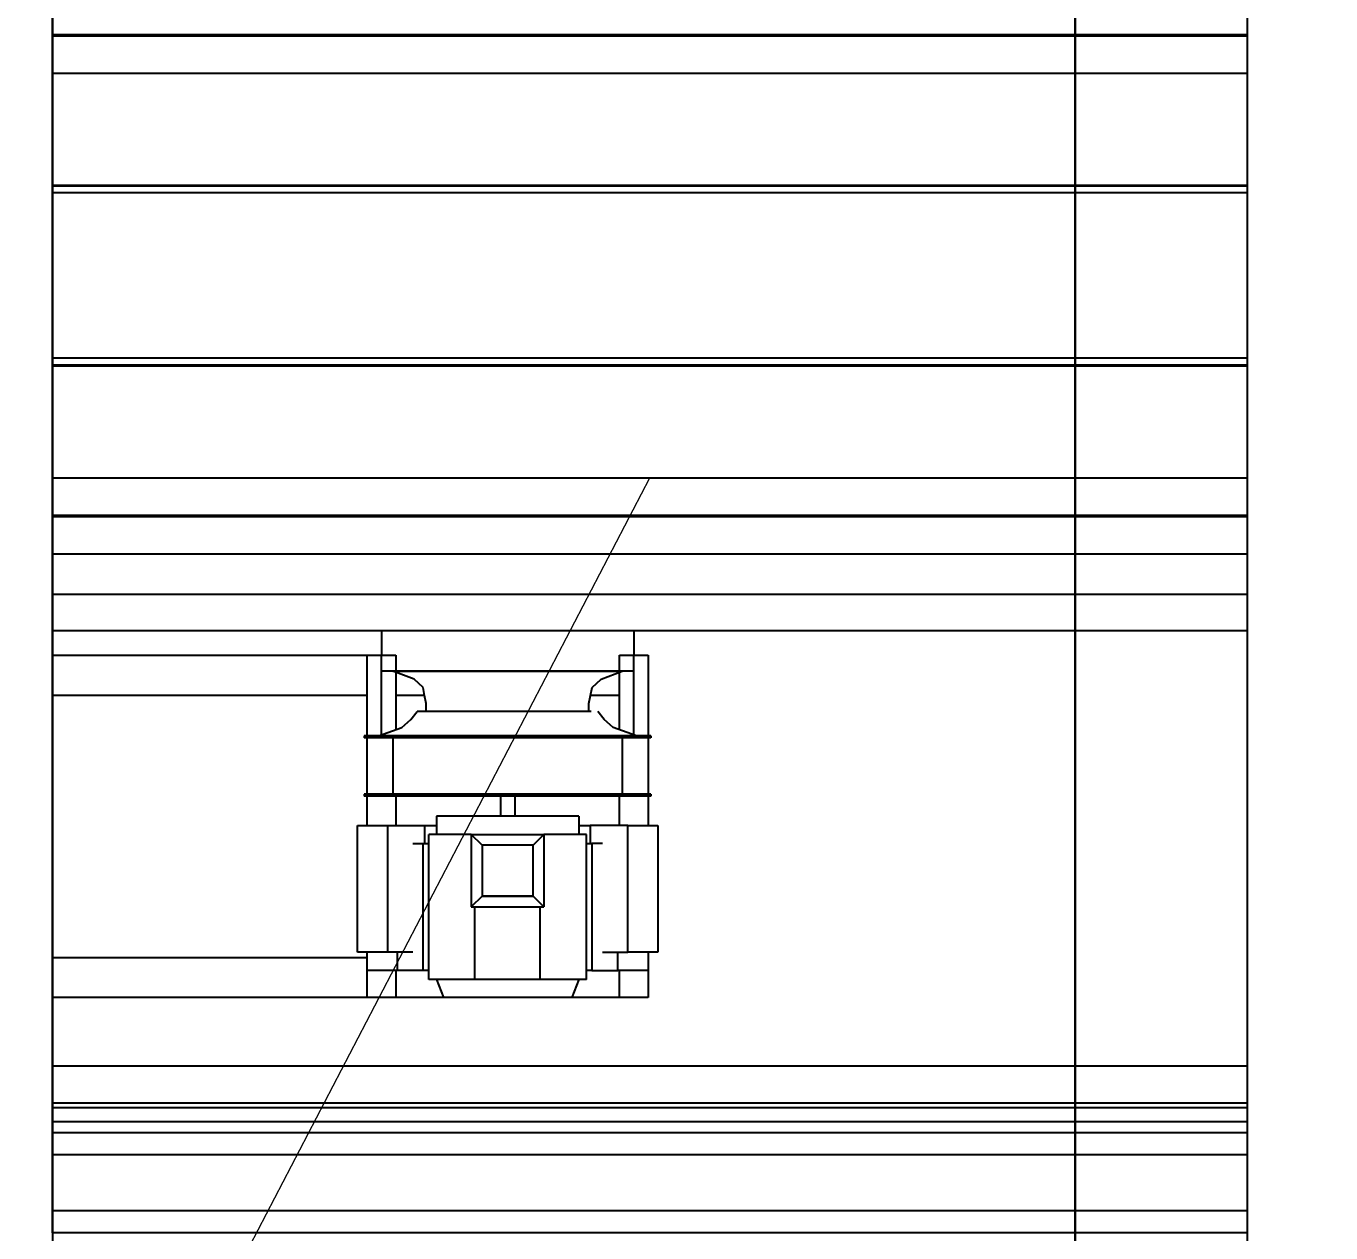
# Model space of a CAD drawing. Header units: inches. Extents: x 23 to 100097, y 11 to 104145.
# Drawn here: x 32467 to 33303, y 61436 to 62209 of the extents above; entities that cross this region are included whole.
import ezdxf

# ---------------------------------------------------------------- set-up
doc = ezdxf.new("R2010")
doc.units = ezdxf.units.IN
doc.header["$MEASUREMENT"] = 0
doc.layers.add('Divar', color=7, linetype='Continuous', lineweight=25)
doc.layers.add('nad', color=1, linetype='Continuous', lineweight=9)
doc.layers.add('SYSTEMAIR1', color=7, linetype='Continuous')
doc.layers.add('VRV MUSA', color=5, linetype='Continuous')
doc.styles.get("Standard").update_dxf_attribs({"font": 'arial.ttf'})
doc.dimstyles.new('ISO-25', dxfattribs={"dimtxt": 250, "dimasz": 250, "dimexe": 150, "dimexo": 0.625, "dimgap": 100, "dimtad": 1, "dimdec": 0, "dimtxsty": 'Standard', "dimblk": 'ARCHTICK', "dimcen": 2.5, "dimadec": 0, "dimazin": 0, "dimtfac": 1, "dimtdec": 0, "dimtmove": 0, "dimatfit": 3, "dimfxl": 1, "dimarcsym": 0})

# ---------------------------------------------------------------- blocks, each defined once
blk = doc.blocks.new('_ArchTick')
at = {"layer": 'nad', "color": 0, "const_width": 0.15}
blk.add_lwpolyline([(-0.5, -0.5), (0.5, 0.5)], dxfattribs=at)
blk = doc.blocks.new('*D91')
at = {"color": 0, "lineweight": -2, "transparency": 16777216}
for p, q in [((33138.91, 65539.48), (31289.55, 65539.48)), ((31439.55, 65539.48), (31439.55, 59539.48)), ((33138.91, 59539.48), (31289.55, 59539.48))]:
    blk.add_line(p, q, dxfattribs=at)
at = {"layer": 'Defpoints', "color": 0, "transparency": 16777216}
for p in [(33139.53, 65539.48), (31439.55, 59539.48), (33139.53, 59539.48)]:
    blk.add_point(p, dxfattribs=at)
at = {"color": 0, "lineweight": -2, "transparency": 16777216, "xscale": 250, "yscale": 250, "zscale": 250}
for p, rotation in [((31439.55, 65539.48), 90), ((31439.55, 59539.48), 270)]:
    blk.add_blockref('_ArchTick', p, dxfattribs=dict(at, rotation=rotation))
at = {"color": 0, "transparency": 16777216, "insert": (31211.91, 62539.48), "char_height": 250, "attachment_point": 5, "rotation": 90}
blk.add_mtext('6000', dxfattribs=at)
blk = doc.blocks.new('*D93')
at = {"color": 0, "lineweight": -2, "transparency": 16777216}
for p, q in [((33138.91, 65539.48), (30293, 65539.48)), ((30443, 65539.48), (30443, 58039.48)), ((33338.91, 58039.48), (30293, 58039.48))]:
    blk.add_line(p, q, dxfattribs=at)
at = {"layer": 'Defpoints', "color": 0, "transparency": 16777216}
for p in [(33139.53, 65539.48), (30443, 58039.48), (33339.53, 58039.48)]:
    blk.add_point(p, dxfattribs=at)
at = {"color": 0, "lineweight": -2, "transparency": 16777216, "xscale": 250, "yscale": 250, "zscale": 250}
for p, rotation in [((30443, 65539.48), 90), ((30443, 58039.48), 270)]:
    blk.add_blockref('_ArchTick', p, dxfattribs=dict(at, rotation=rotation))
at = {"color": 0, "transparency": 16777216, "insert": (30215.35, 61789.48), "char_height": 250, "attachment_point": 5, "rotation": 90}
blk.add_mtext('7500', dxfattribs=at)
blk = doc.blocks.new('adadadadad')
blk.add_lwpolyline([(167725, -85512.5), (167725, -84030.5), (165343, -84030.5)])
at = {"layer": 'Divar'}
blk.add_lwpolyline([(165343, -85512.5), (165343, -84030.5), (168725, -84030.5), (168725, -85512.5)], close=True, dxfattribs=at)
at = {"layer": 'SYSTEMAIR1', "linetype": 'Continuous', "extrusion": (-5.4881e-11, -1.98872e-05, 1)}
for p, q in [((166239.8, -84030.5, 0), (166239.8, -85512.5, 0)), ((166239.8, -84030.5, 0), (166239.8, -85512.5, 0)), ((166239.8, -84030.5, 0), (166239.8, -85512.5, 0)), ((166240.7, -84030.5, 0), (166240.7, -85512.5, 0)), ((166240.7, -84030.5, 0), (166240.7, -85512.5, 0)), ((166241.6, -84030.5, 0), (166241.5, -85512.5, 0)), ((166241.6, -84030.5, 0), (166241.5, -85512.5, 0)), ((166241.6, -84030.5, 0), (166241.5, -85512.5, 0)), ((166287.8, -84030.5, 0), (166287.8, -85512.5, 0)), ((166426.4, -84030.5, 0), (166426.4, -85512.5, 0)), ((166427.3, -84030.5, 0), (166427.3, -85512.5, 0)), ((166427.3, -84030.5, 0), (166427.3, -85512.5, 0)), ((166427.3, -84030.5, 0), (166427.3, -85512.5, 0)), ((166427.3, -84030.5, 0), (166427.3, -85512.5, 0)), ((166649.5, -84030.5, 0), (166649.5, -85512.5, 0)), ((166649.5, -84030.5, 0), (166649.5, -85512.5, 0)), ((166649.5, -84030.5, 0), (166649.5, -85512.5, 0)), ((166649.5, -84030.5, 0), (166649.5, -85512.5, 0)), ((166650.4, -84030.5, 0), (166650.4, -85512.5, 0)), ((166789.1, -84030.5, 0), (166789.1, -85512.5, 0)), ((166835.3, -84030.5, 0), (166835.3, -85512.5, 0)), ((166835.3, -84030.5, 0), (166835.3, -85512.5, 0)), ((166835.3, -84030.5, 0), (166835.3, -85512.5, 0)), ((166836.2, -84030.5, 0), (166836.2, -85512.5, 0)), ((166836.2, -84030.5, 0), (166836.2, -85512.5, 0)), ((166837.1, -84030.5, 0), (166837.1, -85512.5, 0)), ((166837.1, -84030.5, 0), (166837.1, -85512.5, 0)), ((166837.1, -84030.5, 0), (166837.1, -85512.5, 0)), ((166883.3, -84030.5, 0), (166883.3, -85512.5, 0)), ((166934, -85512.5, 0), (166934, -84030.5, 0)), ((166978.9, -85512.5, 0), (166978.9, -84030.5, 0)), ((167008.9, -84030.5, 0), (167008.9, -84438.5, 0)), ((167058.9, -84420.7, 0), (167058.9, -84030.5, 0)), ((167383.6, -84030.5, 0), (167383.6, -84420.7, 0)), ((167433.5, -84420.7, 0), (167433.5, -84030.5, 0)), ((167518, -84030.5, 0), (167518, -85512.5, 0)), ((167108.8, -84417.1, 0), (167111.5, -84417.1, 0)), ((167181.1, -84420.7, 0), (167111.5, -84420.7, 0)), ((167181.1, -84417.1, 0), (167183.8, -84417.1, 0)), ((167220, -84420.7, 0), (167183.8, -84420.7, 0)), ((166978.9, -84438.5, 0), (167008.9, -84438.5, 0)), ((167035.7, -84438.5, 0), (167009, -84438.5, 0)), ((167107.6, -84438.5, 0), (167035.7, -84438.5, 0)), ((167108.8, -84434.9, 0), (167098.8, -84463.9, 0)), ((167108.8, -84447.1, 0), (167108.8, -84434.9, 0)), ((167108.8, -84481.8, 0), (167108.8, -84447.1, 0)), ((167220, -84446, 0), (167220, -84492.5, 0)), ((167377.3, -84477.4, 0), (167377.3, -84446, 0)), ((167009, -84456.2, 0), (167028.9, -84456.2, 0)), ((167028.9, -84738, 0), (167028.9, -84451.8, 0)), ((167038.9, -84479, 0), (167028.9, -84452.7, 0)), ((167030.3, -84456.2, 0), (167101.5, -84456.2, 0)), ((167058.9, -84492.1, 0), (167058.9, -84456.2, 0)), ((167098.8, -84463.9, 0), (167088.8, -84475.1, 0)), ((167111.5, -84452.7, 0), (167181.1, -84452.7, 0)), ((167183.8, -84456.2, 0), (167220, -84456.2, 0)), ((167399.8, -84490.4, 0), (167399.8, -84458, 0)), ((167433.5, -84515.3, 0), (167433.5, -84456.2, 0)), ((167048.9, -84490.1, 0), (167038.9, -84479, 0)), ((167088.8, -84475.1, 0), (167078.9, -84482.9, 0)), ((167242.5, -84477.4, 0), (167242.5, -84490.4, 0)), ((167058.9, -84492.1, 0), (167048.9, -84490.1, 0)), ((167068.9, -84494.1, 0), (167058.9, -84492.1, 0)), ((167078.9, -84494.1, 0), (167068.9, -84494.1, 0)), ((167078.9, -84491.4, 0), (167078.9, -84482.9, 0)), ((167078.9, -84515.7, 0), (167078.9, -84491.4, 0)), ((167108.8, -84533.7, 0), (167108.8, -84481.8, 0)), ((167208.7, -84506.7, 0), (167231.2, -84506.7, 0)), ((167231.2, -84549.9, 0), (167231.2, -84497.1, 0)), ((167411.1, -84497.1, 0), (167231.2, -84497.1, 0)), ((167411.1, -84497.1, 0), (167231.2, -84497.1, 0)), ((167411.1, -84506.7, 0), (167433.5, -84515.3, 0)), ((167078.9, -84552, 0), (167078.9, -84515.7, 0)), ((167108.8, -84594.9, 0), (167108.8, -84533.7, 0)), ((167078.9, -84594.9, 0), (167078.9, -84552, 0)), ((167231.2, -84549.9, 0), (167321.1, -84549.9, 0)), ((167411.1, -84554.4, 0), (167321.1, -84554.4, 0)), ((167183.8, -84586.1, 0), (167208.7, -84586.1, 0)), ((167078.9, -84637.8, 0), (167078.9, -84594.9, 0)), ((167108.8, -84656.1, 0), (167108.8, -84594.9, 0)), ((167183.8, -84603.7, 0), (167208.7, -84603.7, 0)), ((167078.9, -84674.1, 0), (167078.9, -84637.8, 0)), ((167231.2, -84692.7, 0), (167231.2, -84639.9, 0)), ((167231.2, -84639.9, 0), (167321.1, -84639.9, 0)), ((167411.1, -84635.4, 0), (167321.1, -84635.4, 0)), ((167108.8, -84708, 0), (167108.8, -84656.1, 0)), ((167078.9, -84698.4, 0), (167078.9, -84674.1, 0)), ((167208.7, -84683.1, 0), (167231.2, -84683.1, 0)), ((167220, -84683.1, 0), (167220, -84697.3, 0)), ((167411.1, -84683.1, 0), (167433.5, -84674.5, 0)), ((167433.5, -84733.6, 0), (167433.5, -84674.5, 0)), ((167048.9, -84699.7, 0), (167038.9, -84710.8, 0)), ((167058.9, -84697.7, 0), (167048.9, -84699.7, 0)), ((167068.9, -84695.7, 0), (167058.9, -84697.7, 0)), ((167058.9, -84733.6, 0), (167058.9, -84697.7, 0)), ((167078.9, -84695.7, 0), (167068.9, -84695.7, 0)), ((167220, -84697.3, 0), (167242.5, -84697.3, 0)), ((167220, -84743.8, 0), (167220, -84697.3, 0)), ((167411.1, -84692.7, 0), (167231.2, -84692.7, 0)), ((167242.5, -84692.7, 0), (167242.5, -84699.4, 0)), ((167242.5, -84712.4, 0), (167242.5, -84699.4, 0)), ((167399.8, -84699.4, 0), (167399.8, -84731.8, 0)), ((167038.9, -84710.8, 0), (167028.9, -84737.1, 0)), ((167088.8, -84714.7, 0), (167078.9, -84706.9, 0)), ((167098.8, -84725.9, 0), (167088.8, -84714.7, 0)), ((167108.8, -84742.7, 0), (167108.8, -84708, 0)), ((167377.3, -84712.4, 0), (167377.3, -84743.8, 0)), ((167101.5, -84733.6, 0), (167030.2, -84733.6, 0)), ((167108.8, -84754.9, 0), (167098.8, -84725.9, 0)), ((167111.5, -84737.1, 0), (167181.1, -84737.1, 0)), ((167220, -84733.6, 0), (167183.8, -84733.6, 0)), ((166978.9, -84751.3, 0), (167008.9, -84751.3, 0)), ((167035.7, -84751.3, 0), (167009, -84751.3, 0)), ((167107.6, -84751.3, 0), (167035.7, -84751.3, 0)), ((167108.8, -84754.9, 0), (167108.8, -84742.7, 0)), ((167009, -84769.1, 0), (167108.8, -84769.1, 0)), ((167111.5, -84769.1, 0), (167181.1, -84769.1, 0)), ((167183.8, -84769.1, 0), (167220, -84769.1, 0)), ((167108.8, -84772.7, 0), (167111.5, -84772.7, 0)), ((167181.1, -84772.7, 0), (167183.8, -84772.7, 0))]:
    blk.add_line(p, q, dxfattribs=at)
at = {"layer": 'SYSTEMAIR1', "linetype": 'Continuous'}
for p, q in [((166427.3, -84030.5, 0), (166427.3, -85512.5, 0)), ((166436.2, -85512.5, 0), (166436.2, -84030.5, 0)), ((166640.7, -84030.5, 0), (166640.7, -85512.5, 0)), ((166649.5, -85512.5, 0), (166649.5, -84030.5, 0)), ((167564.2, -85512.5, 0), (167564.2, -84030.5, 0)), ((167564.2, -85512.5, 0), (167564.2, -84030.5, 0)), ((167564.2, -85512.5, 0), (167564.2, -84030.5, 0)), ((167569.5, -84030.5, 0), (167569.5, -85512.5, 0)), ((167587.3, -85512.5, 0), (167587.3, -84030.5, 0)), ((167600.6, -84030.5, 0), (167600.6, -85123.8, 0)), ((167600.6, -84030.5, 0), (167600.6, -85512.5, 0)), ((167628.2, -85512.5, 0), (167628.2, -84030.5, 0)), ((167628.2, -85512.5, 0), (167628.2, -84030.5, 0)), ((167697.5, -84030.5, 0), (167697.5, -85512.5, 0)), ((167697.5, -84030.5, 0), (167697.5, -85512.5, 0)), ((166427.2, -84171.6, 0), (166427.2, -84195, 0)), ((166649.6, -84171.6, 0), (166649.6, -84195, 0)), ((166427.2, -84195, 0), (166427.2, -84221.4, 0)), ((166649.6, -84195, 0), (166649.6, -84221.4, 0)), ((166427.2, -84221.4, 0), (166427.2, -84250.5, 0)), ((166649.6, -84221.4, 0), (166649.6, -84250.5, 0)), ((166427.2, -84250.5, 0), (166427.2, -84282.2, 0)), ((166649.6, -84250.5, 0), (166649.6, -84282.2, 0)), ((166427.2, -84282.2, 0), (166427.2, -84316.1, 0)), ((166649.6, -84282.2, 0), (166649.6, -84316.1, 0)), ((166427.2, -84316.1, 0), (166427.2, -84352, 0)), ((166649.6, -84316.1, 0), (166649.6, -84352, 0)), ((166427.2, -84352, 0), (166427.2, -84389.7, 0)), ((166649.6, -84352, 0), (166649.6, -84389.7, 0)), ((166427.2, -84389.7, 0), (166427.2, -84428.9, 0)), ((166649.6, -84389.7, 0), (166649.6, -84428.9, 0)), ((167377.3, -84408.7, 0), (167220, -84408.7, 0)), ((167220, -84408.7, 0), (167220, -84446, 0)), ((167377.3, -84446, 0), (167377.3, -84408.7, 0)), ((166427.2, -84428.9, 0), (166427.2, -84469.3, 0)), ((166649.6, -84428.9, 0), (166649.6, -84469.3, 0)), ((167108.8, -84420.7, 0), (167009, -84420.7, 0)), ((167009, -84420.7, 0), (167009, -84456.2, 0)), ((167108.8, -84417.8, 0), (167108.8, -84417.1, 0)), ((167108.8, -84419.8, 0), (167108.8, -84417.8, 0)), ((167108.8, -84423.2, 0), (167108.8, -84419.8, 0)), ((167108.8, -84427.8, 0), (167108.8, -84423.2, 0)), ((167108.8, -84433.8, 0), (167108.8, -84427.8, 0)), ((167111.5, -84417.8, 0), (167111.5, -84417.1, 0)), ((167111.5, -84419.8, 0), (167111.5, -84417.8, 0)), ((167111.5, -84423.2, 0), (167111.5, -84419.8, 0)), ((167111.5, -84427.8, 0), (167111.5, -84423.2, 0)), ((167111.5, -84433.8, 0), (167111.5, -84427.8, 0)), ((167181.1, -84417.8, 0), (167181.1, -84417.1, 0)), ((167181.1, -84419.8, 0), (167181.1, -84417.8, 0)), ((167181.1, -84423.2, 0), (167181.1, -84419.8, 0)), ((167181.1, -84427.8, 0), (167181.1, -84423.2, 0)), ((167181.1, -84433.8, 0), (167181.1, -84427.8, 0)), ((167183.8, -84417.8, 0), (167183.8, -84417.1, 0)), ((167183.8, -84419.8, 0), (167183.8, -84417.8, 0)), ((167183.8, -84423.2, 0), (167183.8, -84419.8, 0)), ((167183.8, -84427.8, 0), (167183.8, -84423.2, 0)), ((167183.8, -84433.8, 0), (167183.8, -84427.8, 0)), ((167399.8, -84420.7, 0), (167377.3, -84420.7, 0)), ((167433.5, -84420.7, 0), (167399.8, -84420.7, 0)), ((167399.8, -84458, 0), (167399.8, -84420.7, 0)), ((167433.5, -84456.2, 0), (167433.5, -84420.7, 0)), ((167028.9, -84438.7, 0), (167028.9, -84438.5, 0)), ((167028.9, -84438.5, 0), (167028.9, -84438.5, 0)), ((167028.9, -84438.9, 0), (167028.9, -84438.7, 0)), ((167028.9, -84439.3, 0), (167028.9, -84438.9, 0)), ((167028.9, -84439.7, 0), (167028.9, -84439.3, 0)), ((167028.9, -84440.2, 0), (167028.9, -84439.7, 0)), ((167028.9, -84440.9, 0), (167028.9, -84440.2, 0)), ((167028.9, -84441.6, 0), (167028.9, -84440.9, 0)), ((167028.9, -84442.4, 0), (167028.9, -84441.6, 0)), ((167028.9, -84443.2, 0), (167028.9, -84442.4, 0)), ((167028.9, -84444.1, 0), (167028.9, -84443.2, 0)), ((167028.9, -84445.1, 0), (167028.9, -84444.1, 0)), ((167028.9, -84446.2, 0), (167028.9, -84445.1, 0)), ((167028.9, -84447.2, 0), (167028.9, -84446.2, 0)), ((167028.9, -84448.3, 0), (167028.9, -84447.2, 0)), ((167108.8, -84440.9, 0), (167108.8, -84433.8, 0)), ((167108.8, -84449.3, 0), (167108.8, -84440.9, 0)), ((167111.5, -84440.9, 0), (167111.5, -84433.8, 0)), ((167111.5, -84449.3, 0), (167111.5, -84440.9, 0)), ((167181.1, -84440.9, 0), (167181.1, -84433.8, 0)), ((167181.1, -84449.3, 0), (167181.1, -84440.9, 0)), ((167183.8, -84440.9, 0), (167183.8, -84433.8, 0)), ((167183.8, -84449.3, 0), (167183.8, -84440.9, 0)), ((167220, -84446, 0), (167377.3, -84446, 0)), ((167028.9, -84449.5, 0), (167028.9, -84448.3, 0)), ((167028.9, -84450.6, 0), (167028.9, -84449.5, 0)), ((167028.9, -84451.8, 0), (167028.9, -84450.6, 0)), ((167028.9, -84452.7, 0), (167028.9, -84453.2, 0)), ((167028.9, -84453.2, 0), (167028.9, -84454.8, 0)), ((167028.9, -84454.8, 0), (167028.9, -84457.5, 0)), ((167028.9, -84457.5, 0), (167028.9, -84461.3, 0)), ((167028.9, -84461.3, 0), (167028.9, -84466, 0)), ((167108.8, -84458.7, 0), (167108.8, -84449.3, 0)), ((167108.8, -84469.2, 0), (167108.8, -84458.7, 0)), ((167111.5, -84458.7, 0), (167111.5, -84449.3, 0)), ((167111.5, -84453.2, 0), (167111.5, -84452.7, 0)), ((167111.5, -84454.8, 0), (167111.5, -84453.2, 0)), ((167111.5, -84457.5, 0), (167111.5, -84454.8, 0)), ((167111.5, -84461.3, 0), (167111.5, -84457.5, 0)), ((167111.5, -84469.2, 0), (167111.5, -84458.7, 0)), ((167111.5, -84466, 0), (167111.5, -84461.3, 0)), ((167181.1, -84458.7, 0), (167181.1, -84449.3, 0)), ((167181.1, -84453.2, 0), (167181.1, -84452.7, 0)), ((167181.1, -84454.8, 0), (167181.1, -84453.2, 0)), ((167181.1, -84457.5, 0), (167181.1, -84454.8, 0)), ((167181.1, -84461.3, 0), (167181.1, -84457.5, 0)), ((167181.1, -84469.2, 0), (167181.1, -84458.7, 0)), ((167181.1, -84466, 0), (167181.1, -84461.3, 0)), ((167183.8, -84458.7, 0), (167183.8, -84449.3, 0)), ((167183.8, -84469.2, 0), (167183.8, -84458.7, 0)), ((167377.3, -84458, 0), (167399.8, -84458, 0)), ((167399.8, -84456.2, 0), (167433.5, -84456.2, 0)), ((166427.2, -84469.3, 0), (166427.2, -84510.7, 0)), ((166649.6, -84469.3, 0), (166649.6, -84510.7, 0)), ((167028.9, -84466, 0), (167028.9, -84471.7, 0)), ((167028.9, -84471.7, 0), (167028.9, -84478.4, 0)), ((167028.9, -84478.4, 0), (167028.9, -84485.9, 0)), ((167108.8, -84480.6, 0), (167108.8, -84469.2, 0)), ((167111.5, -84471.7, 0), (167111.5, -84466, 0)), ((167111.5, -84480.6, 0), (167111.5, -84469.2, 0)), ((167111.5, -84478.4, 0), (167111.5, -84471.7, 0)), ((167111.5, -84485.9, 0), (167111.5, -84478.4, 0)), ((167181.1, -84471.7, 0), (167181.1, -84466, 0)), ((167181.1, -84480.6, 0), (167181.1, -84469.2, 0)), ((167181.1, -84478.4, 0), (167181.1, -84471.7, 0)), ((167181.1, -84485.9, 0), (167181.1, -84478.4, 0)), ((167183.8, -84480.6, 0), (167183.8, -84469.2, 0)), ((167028.9, -84485.9, 0), (167028.9, -84494.3, 0)), ((167028.9, -84494.3, 0), (167028.9, -84503.5, 0)), ((167108.8, -84492.9, 0), (167108.8, -84480.6, 0)), ((167108.8, -84506, 0), (167108.8, -84492.9, 0)), ((167111.5, -84492.9, 0), (167111.5, -84480.6, 0)), ((167111.5, -84494.3, 0), (167111.5, -84485.9, 0)), ((167111.5, -84506, 0), (167111.5, -84492.9, 0)), ((167111.5, -84503.5, 0), (167111.5, -84494.3, 0)), ((167181.1, -84492.9, 0), (167181.1, -84480.6, 0)), ((167181.1, -84494.3, 0), (167181.1, -84485.9, 0)), ((167181.1, -84506, 0), (167181.1, -84492.9, 0)), ((167181.1, -84503.5, 0), (167181.1, -84494.3, 0)), ((167183.8, -84492.9, 0), (167183.8, -84480.6, 0)), ((167183.8, -84506, 0), (167183.8, -84492.9, 0)), ((167242.5, -84492.5, 0), (167220, -84492.5, 0)), ((167220, -84492.5, 0), (167220, -84506.7, 0)), ((167399.8, -84490.4, 0), (167242.5, -84490.4, 0)), ((167242.5, -84490.4, 0), (167242.5, -84497.1, 0)), ((167399.8, -84497.1, 0), (167399.8, -84490.4, 0)), ((166427.2, -84510.7, 0), (166427.2, -84552.6, 0)), ((166649.6, -84510.7, 0), (166649.6, -84552.6, 0)), ((167028.9, -84503.5, 0), (167028.9, -84513.3, 0)), ((167108.8, -84519.8, 0), (167108.8, -84506, 0)), ((167111.5, -84513.3, 0), (167111.5, -84503.5, 0)), ((167111.5, -84519.8, 0), (167111.5, -84506, 0)), ((167181.1, -84513.3, 0), (167181.1, -84503.5, 0)), ((167181.1, -84519.8, 0), (167181.1, -84506, 0)), ((167183.8, -84519.8, 0), (167183.8, -84506, 0)), ((167208.7, -84507.1, 0), (167208.7, -84506.7, 0)), ((167208.7, -84508.1, 0), (167208.7, -84507.1, 0)), ((167208.7, -84509.7, 0), (167208.7, -84508.1, 0)), ((167208.7, -84512, 0), (167208.7, -84509.7, 0)), ((167208.7, -84515, 0), (167208.7, -84512, 0)), ((167411.1, -84554.4, 0), (167411.1, -84497.1, 0)), ((167028.9, -84513.3, 0), (167028.9, -84523.8, 0)), ((167028.9, -84523.8, 0), (167028.9, -84534.8, 0)), ((167108.8, -84534.1, 0), (167108.8, -84519.8, 0)), ((167111.5, -84523.8, 0), (167111.5, -84513.3, 0)), ((167111.5, -84534.1, 0), (167111.5, -84519.8, 0)), ((167111.5, -84534.8, 0), (167111.5, -84523.8, 0)), ((167181.1, -84523.8, 0), (167181.1, -84513.3, 0)), ((167181.1, -84534.1, 0), (167181.1, -84519.8, 0)), ((167181.1, -84534.8, 0), (167181.1, -84523.8, 0)), ((167183.8, -84534.1, 0), (167183.8, -84519.8, 0)), ((167208.7, -84518.5, 0), (167208.7, -84515, 0)), ((167208.7, -84522.7, 0), (167208.7, -84518.5, 0)), ((167208.7, -84527.3, 0), (167208.7, -84522.7, 0)), ((167208.7, -84532.5, 0), (167208.7, -84527.3, 0)), ((167433.5, -84515.6, 0), (167433.5, -84515.3, 0)), ((167433.5, -84516.5, 0), (167433.5, -84515.6, 0)), ((167433.5, -84518, 0), (167433.5, -84516.5, 0)), ((167433.5, -84520.1, 0), (167433.5, -84518, 0)), ((167433.5, -84522.7, 0), (167433.5, -84520.1, 0)), ((167433.5, -84525.9, 0), (167433.5, -84522.7, 0)), ((167433.5, -84529.7, 0), (167433.5, -84525.9, 0)), ((167028.9, -84534.8, 0), (167028.9, -84546.3, 0)), ((167108.8, -84548.9, 0), (167108.8, -84534.1, 0)), ((167111.5, -84548.9, 0), (167111.5, -84534.1, 0)), ((167111.5, -84546.3, 0), (167111.5, -84534.8, 0)), ((167181.1, -84548.9, 0), (167181.1, -84534.1, 0)), ((167181.1, -84546.3, 0), (167181.1, -84534.8, 0)), ((167183.8, -84548.9, 0), (167183.8, -84534.1, 0)), ((167208.7, -84538.2, 0), (167208.7, -84532.5, 0)), ((167208.7, -84544.3, 0), (167208.7, -84538.2, 0)), ((167208.7, -84550.8, 0), (167208.7, -84544.3, 0)), ((167433.5, -84533.9, 0), (167433.5, -84529.7, 0)), ((167433.5, -84538.6, 0), (167433.5, -84533.9, 0)), ((167433.5, -84543.7, 0), (167433.5, -84538.6, 0)), ((167433.5, -84549.2, 0), (167433.5, -84543.7, 0)), ((166427.2, -84552.6, 0), (166427.2, -84594.9, 0)), ((166649.6, -84552.6, 0), (166649.6, -84594.9, 0)), ((167028.9, -84546.3, 0), (167028.9, -84558.1, 0)), ((167028.9, -84558.1, 0), (167028.9, -84570.2, 0)), ((167108.8, -84564, 0), (167108.8, -84548.9, 0)), ((167111.5, -84558.1, 0), (167111.5, -84546.3, 0)), ((167111.5, -84564, 0), (167111.5, -84548.9, 0)), ((167111.5, -84570.2, 0), (167111.5, -84558.1, 0)), ((167181.1, -84558.1, 0), (167181.1, -84546.3, 0)), ((167181.1, -84564, 0), (167181.1, -84548.9, 0)), ((167181.1, -84570.2, 0), (167181.1, -84558.1, 0)), ((167183.8, -84564, 0), (167183.8, -84548.9, 0)), ((167208.7, -84557.6, 0), (167208.7, -84550.8, 0)), ((167208.7, -84564.7, 0), (167208.7, -84557.6, 0)), ((167244.6, -84563.3, 0), (167231.2, -84549.9, 0)), ((167231.2, -84549.9, 0), (167231.2, -84639.9, 0)), ((167259.8, -84549.8, 0), (167259.8, -84549.8, 0)), ((167259.8, -84549.8, 0), (167259.9, -84549.8, 0)), ((167259.9, -84549.8, 0), (167260.1, -84549.8, 0)), ((167260.1, -84549.8, 0), (167260.3, -84549.8, 0)), ((167260.3, -84549.8, 0), (167260.6, -84549.8, 0)), ((167260.6, -84549.8, 0), (167260.9, -84549.8, 0)), ((167260.9, -84549.8, 0), (167261.3, -84549.8, 0)), ((167261.3, -84549.8, 0), (167261.7, -84549.8, 0)), ((167261.7, -84549.8, 0), (167262.1, -84549.8, 0)), ((167262.1, -84549.8, 0), (167262.7, -84549.8, 0)), ((167262.7, -84549.8, 0), (167263.2, -84549.8, 0)), ((167263.2, -84549.8, 0), (167263.8, -84549.8, 0)), ((167263.8, -84549.8, 0), (167264.4, -84549.8, 0)), ((167264.4, -84549.8, 0), (167265.1, -84549.8, 0)), ((167265.1, -84549.8, 0), (167265.7, -84549.8, 0)), ((167265.7, -84549.8, 0), (167266.4, -84549.8, 0)), ((167266.4, -84549.8, 0), (167267.1, -84549.8, 0)), ((167267.1, -84549.8, 0), (167267.8, -84549.8, 0)), ((167267.8, -84549.8, 0), (167268.5, -84549.8, 0)), ((167268.5, -84549.8, 0), (167269.2, -84549.8, 0)), ((167269.2, -84549.8, 0), (167269.9, -84549.8, 0)), ((167269.9, -84549.8, 0), (167270.5, -84549.8, 0)), ((167270.5, -84549.8, 0), (167271.2, -84549.8, 0)), ((167271.2, -84549.8, 0), (167271.8, -84549.8, 0)), ((167271.8, -84549.8, 0), (167272.4, -84549.8, 0)), ((167272.4, -84549.8, 0), (167272.9, -84549.8, 0)), ((167272.9, -84549.8, 0), (167273.5, -84549.8, 0)), ((167273.5, -84549.8, 0), (167273.9, -84549.8, 0)), ((167273.9, -84549.8, 0), (167274.4, -84549.8, 0)), ((167274.4, -84549.8, 0), (167274.7, -84549.8, 0)), ((167274.7, -84549.8, 0), (167275.1, -84549.8, 0)), ((167275.1, -84549.8, 0), (167275.3, -84549.8, 0)), ((167275.3, -84549.8, 0), (167275.5, -84549.8, 0)), ((167275.5, -84549.8, 0), (167275.7, -84549.8, 0)), ((167275.7, -84549.8, 0), (167275.8, -84549.8, 0)), ((167275.8, -84549.8, 0), (167275.8, -84549.8, 0)), ((167279.4, -84549.8, 0), (167279.4, -84549.8, 0)), ((167279.4, -84549.8, 0), (167279.5, -84549.8, 0)), ((167279.5, -84549.8, 0), (167279.7, -84549.8, 0)), ((167279.7, -84549.8, 0), (167280, -84549.8, 0)), ((167280, -84549.8, 0), (167280.4, -84549.8, 0)), ((167280.4, -84549.8, 0), (167280.8, -84549.8, 0)), ((167280.8, -84549.8, 0), (167281.3, -84549.8, 0)), ((167281.3, -84549.8, 0), (167281.9, -84549.8, 0)), ((167281.9, -84549.8, 0), (167282.5, -84549.8, 0)), ((167282.5, -84549.8, 0), (167283.2, -84549.8, 0)), ((167283.2, -84549.8, 0), (167283.9, -84549.8, 0)), ((167283.9, -84549.8, 0), (167284.7, -84549.8, 0)), ((167284.7, -84549.8, 0), (167285.5, -84549.8, 0)), ((167285.5, -84549.8, 0), (167286.4, -84549.8, 0)), ((167286.4, -84549.8, 0), (167287.3, -84549.8, 0)), ((167287.3, -84549.8, 0), (167288.2, -84549.8, 0)), ((167288.2, -84549.8, 0), (167289.1, -84549.8, 0)), ((167289.1, -84549.8, 0), (167290, -84549.8, 0)), ((167290, -84549.8, 0), (167291, -84549.8, 0)), ((167291, -84549.8, 0), (167291.9, -84549.8, 0)), ((167291.9, -84549.8, 0), (167292.8, -84549.8, 0)), ((167292.8, -84549.8, 0), (167293.7, -84549.8, 0)), ((167293.7, -84549.8, 0), (167294.5, -84549.8, 0)), ((167294.5, -84549.8, 0), (167295.4, -84549.8, 0)), ((167295.4, -84549.8, 0), (167296.1, -84549.8, 0)), ((167296.1, -84549.8, 0), (167296.9, -84549.8, 0)), ((167296.9, -84549.8, 0), (167297.6, -84549.8, 0)), ((167297.6, -84549.8, 0), (167298.2, -84549.8, 0)), ((167298.2, -84549.8, 0), (167298.8, -84549.8, 0)), ((167298.8, -84549.8, 0), (167299.3, -84549.8, 0)), ((167299.3, -84549.8, 0), (167299.7, -84549.8, 0)), ((167299.7, -84549.8, 0), (167300, -84549.8, 0)), ((167300, -84549.8, 0), (167300.3, -84549.8, 0)), ((167300.3, -84549.8, 0), (167300.5, -84549.8, 0)), ((167300.5, -84549.8, 0), (167300.7, -84549.8, 0)), ((167300.7, -84549.8, 0), (167300.7, -84549.8, 0)), ((167307.8, -84563.3, 0), (167321.1, -84549.9, 0)), ((167321.1, -84549.9, 0), (167321.1, -84639.9, 0)), ((167411.1, -84635.4, 0), (167411.1, -84554.4, 0)), ((167433.5, -84555.1, 0), (167433.5, -84549.2, 0)), ((167433.5, -84561.2, 0), (167433.5, -84555.1, 0)), ((167028.9, -84570.2, 0), (167028.9, -84582.5, 0)), ((167108.8, -84579.4, 0), (167108.8, -84564, 0)), ((167111.5, -84579.4, 0), (167111.5, -84564, 0)), ((167111.5, -84582.5, 0), (167111.5, -84570.2, 0)), ((167181.1, -84579.4, 0), (167181.1, -84564, 0)), ((167181.1, -84582.5, 0), (167181.1, -84570.2, 0)), ((167183.8, -84579.4, 0), (167183.8, -84564, 0)), ((167208.7, -84572.1, 0), (167208.7, -84564.7, 0)), ((167208.7, -84579.6, 0), (167208.7, -84572.1, 0)), ((167244.6, -84626.5, 0), (167244.6, -84563.3, 0)), ((167244.6, -84626.5, 0), (167244.6, -84563.3, 0)), ((167244.6, -84563.3, 0), (167307.8, -84563.3, 0)), ((167307.8, -84626.5, 0), (167307.8, -84563.3, 0)), ((167307.8, -84563.3, 0), (167307.8, -84626.5, 0)), ((167433.5, -84567.7, 0), (167433.5, -84561.2, 0)), ((167433.5, -84574.3, 0), (167433.5, -84567.7, 0)), ((167433.5, -84581.1, 0), (167433.5, -84574.3, 0)), ((167028.9, -84582.5, 0), (167028.9, -84594.9, 0)), ((167108.8, -84594.9, 0), (167108.8, -84579.4, 0)), ((167111.5, -84594.9, 0), (167111.5, -84579.4, 0)), ((167111.5, -84594.9, 0), (167111.5, -84582.5, 0)), ((167181.1, -84594.9, 0), (167181.1, -84579.4, 0)), ((167181.1, -84594.9, 0), (167181.1, -84582.5, 0)), ((167183.8, -84594.9, 0), (167183.8, -84579.4, 0)), ((167183.8, -84586.2, 0), (167183.8, -84586.1, 0)), ((167183.8, -84586.1, 0), (167183.8, -84586.1, 0)), ((167183.8, -84586.4, 0), (167183.8, -84586.2, 0)), ((167183.8, -84586.6, 0), (167183.8, -84586.4, 0)), ((167183.8, -84586.9, 0), (167183.8, -84586.6, 0)), ((167183.8, -84587.3, 0), (167183.8, -84586.9, 0)), ((167183.8, -84587.7, 0), (167183.8, -84587.3, 0)), ((167183.8, -84588.1, 0), (167183.8, -84587.7, 0)), ((167183.8, -84588.7, 0), (167183.8, -84588.1, 0)), ((167183.8, -84589.2, 0), (167183.8, -84588.7, 0)), ((167183.8, -84589.8, 0), (167183.8, -84589.2, 0)), ((167183.8, -84590.5, 0), (167183.8, -84589.8, 0)), ((167183.8, -84591.2, 0), (167183.8, -84590.5, 0)), ((167183.8, -84591.9, 0), (167183.8, -84591.2, 0)), ((167183.8, -84592.6, 0), (167183.8, -84591.9, 0)), ((167183.8, -84593.4, 0), (167183.8, -84592.6, 0)), ((167208.7, -84587.2, 0), (167208.7, -84579.6, 0)), ((167208.7, -84586.2, 0), (167208.7, -84586.1, 0)), ((167208.7, -84586.1, 0), (167208.7, -84586.1, 0)), ((167208.7, -84586.4, 0), (167208.7, -84586.2, 0)), ((167208.7, -84586.6, 0), (167208.7, -84586.4, 0)), ((167208.7, -84586.9, 0), (167208.7, -84586.6, 0)), ((167208.7, -84587.3, 0), (167208.7, -84586.9, 0)), ((167208.7, -84594.9, 0), (167208.7, -84587.2, 0)), ((167208.7, -84587.7, 0), (167208.7, -84587.3, 0)), ((167208.7, -84588.1, 0), (167208.7, -84587.7, 0)), ((167208.7, -84588.7, 0), (167208.7, -84588.1, 0)), ((167208.7, -84589.2, 0), (167208.7, -84588.7, 0)), ((167208.7, -84589.8, 0), (167208.7, -84589.2, 0)), ((167208.7, -84590.5, 0), (167208.7, -84589.8, 0)), ((167208.7, -84591.2, 0), (167208.7, -84590.5, 0)), ((167208.7, -84591.9, 0), (167208.7, -84591.2, 0)), ((167208.7, -84592.6, 0), (167208.7, -84591.9, 0)), ((167208.7, -84593.4, 0), (167208.7, -84592.6, 0)), ((167433.5, -84588, 0), (167433.5, -84581.1, 0)), ((167433.5, -84594.9, 0), (167433.5, -84588, 0)), ((166427.2, -84594.9, 0), (166427.2, -84637.2, 0)), ((166649.6, -84594.9, 0), (166649.6, -84637.2, 0)), ((167028.9, -84594.9, 0), (167028.9, -84607.3, 0)), ((167028.9, -84607.3, 0), (167028.9, -84619.6, 0)), ((167108.8, -84610.4, 0), (167108.8, -84594.9, 0)), ((167111.5, -84607.3, 0), (167111.5, -84594.9, 0)), ((167111.5, -84610.4, 0), (167111.5, -84594.9, 0)), ((167111.5, -84619.6, 0), (167111.5, -84607.3, 0)), ((167181.1, -84610.4, 0), (167181.1, -84594.9, 0)), ((167181.1, -84607.3, 0), (167181.1, -84594.9, 0)), ((167181.1, -84619.6, 0), (167181.1, -84607.3, 0)), ((167183.8, -84594.1, 0), (167183.8, -84593.4, 0)), ((167183.8, -84594.9, 0), (167183.8, -84594.1, 0)), ((167183.8, -84595.7, 0), (167183.8, -84594.9, 0)), ((167183.8, -84610.4, 0), (167183.8, -84594.9, 0)), ((167183.8, -84596.4, 0), (167183.8, -84595.7, 0)), ((167183.8, -84597.2, 0), (167183.8, -84596.4, 0)), ((167183.8, -84597.9, 0), (167183.8, -84597.2, 0)), ((167183.8, -84598.6, 0), (167183.8, -84597.9, 0)), ((167183.8, -84599.3, 0), (167183.8, -84598.6, 0)), ((167183.8, -84600, 0), (167183.8, -84599.3, 0)), ((167183.8, -84600.6, 0), (167183.8, -84600, 0)), ((167183.8, -84601.1, 0), (167183.8, -84600.6, 0)), ((167183.8, -84601.7, 0), (167183.8, -84601.1, 0)), ((167183.8, -84602.1, 0), (167183.8, -84601.7, 0)), ((167183.8, -84602.5, 0), (167183.8, -84602.1, 0)), ((167183.8, -84602.9, 0), (167183.8, -84602.5, 0)), ((167183.8, -84603.2, 0), (167183.8, -84602.9, 0)), ((167183.8, -84603.4, 0), (167183.8, -84603.2, 0)), ((167183.8, -84603.6, 0), (167183.8, -84603.4, 0)), ((167183.8, -84603.7, 0), (167183.8, -84603.6, 0)), ((167183.8, -84603.7, 0), (167183.8, -84603.7, 0)), ((167208.7, -84594.1, 0), (167208.7, -84593.4, 0)), ((167208.7, -84594.9, 0), (167208.7, -84594.1, 0)), ((167208.7, -84602.6, 0), (167208.7, -84594.9, 0)), ((167208.7, -84595.7, 0), (167208.7, -84594.9, 0)), ((167208.7, -84596.4, 0), (167208.7, -84595.7, 0)), ((167208.7, -84597.2, 0), (167208.7, -84596.4, 0)), ((167208.7, -84597.9, 0), (167208.7, -84597.2, 0)), ((167208.7, -84598.6, 0), (167208.7, -84597.9, 0)), ((167208.7, -84599.3, 0), (167208.7, -84598.6, 0)), ((167208.7, -84600, 0), (167208.7, -84599.3, 0)), ((167208.7, -84600.6, 0), (167208.7, -84600, 0)), ((167208.7, -84601.1, 0), (167208.7, -84600.6, 0)), ((167208.7, -84601.7, 0), (167208.7, -84601.1, 0)), ((167208.7, -84602.1, 0), (167208.7, -84601.7, 0)), ((167208.7, -84602.5, 0), (167208.7, -84602.1, 0)), ((167208.7, -84602.9, 0), (167208.7, -84602.5, 0)), ((167208.7, -84610.2, 0), (167208.7, -84602.6, 0)), ((167208.7, -84603.2, 0), (167208.7, -84602.9, 0)), ((167208.7, -84603.4, 0), (167208.7, -84603.2, 0)), ((167208.7, -84603.6, 0), (167208.7, -84603.4, 0)), ((167208.7, -84603.7, 0), (167208.7, -84603.6, 0)), ((167208.7, -84603.7, 0), (167208.7, -84603.7, 0)), ((167433.5, -84601.8, 0), (167433.5, -84594.9, 0)), ((167433.5, -84608.7, 0), (167433.5, -84601.8, 0)), ((167433.5, -84615.5, 0), (167433.5, -84608.7, 0)), ((167028.9, -84619.6, 0), (167028.9, -84631.7, 0)), ((167108.8, -84625.8, 0), (167108.8, -84610.4, 0)), ((167111.5, -84625.8, 0), (167111.5, -84610.4, 0)), ((167111.5, -84631.7, 0), (167111.5, -84619.6, 0)), ((167181.1, -84625.8, 0), (167181.1, -84610.4, 0)), ((167181.1, -84631.7, 0), (167181.1, -84619.6, 0)), ((167183.8, -84625.8, 0), (167183.8, -84610.4, 0)), ((167208.7, -84617.7, 0), (167208.7, -84610.2, 0)), ((167208.7, -84625.1, 0), (167208.7, -84617.7, 0)), ((167208.7, -84632.2, 0), (167208.7, -84625.1, 0)), ((167433.5, -84622.1, 0), (167433.5, -84615.5, 0)), ((167433.5, -84628.6, 0), (167433.5, -84622.1, 0)), ((166427.2, -84637.2, 0), (166427.2, -84679.1, 0)), ((166649.6, -84637.2, 0), (166649.6, -84679.1, 0)), ((167028.9, -84631.7, 0), (167028.9, -84643.5, 0)), ((167108.8, -84640.9, 0), (167108.8, -84625.8, 0)), ((167108.8, -84655.7, 0), (167108.8, -84640.9, 0)), ((167111.5, -84640.9, 0), (167111.5, -84625.8, 0)), ((167111.5, -84643.5, 0), (167111.5, -84631.7, 0)), ((167111.5, -84655.7, 0), (167111.5, -84640.9, 0)), ((167181.1, -84640.9, 0), (167181.1, -84625.8, 0)), ((167181.1, -84643.5, 0), (167181.1, -84631.7, 0)), ((167181.1, -84655.7, 0), (167181.1, -84640.9, 0)), ((167183.8, -84640.9, 0), (167183.8, -84625.8, 0)), ((167183.8, -84655.7, 0), (167183.8, -84640.9, 0)), ((167208.7, -84639, 0), (167208.7, -84632.2, 0)), ((167208.7, -84645.5, 0), (167208.7, -84639, 0)), ((167231.2, -84639.9, 0), (167244.6, -84626.5, 0)), ((167307.8, -84626.5, 0), (167244.6, -84626.5, 0)), ((167321.1, -84639.9, 0), (167307.8, -84626.5, 0)), ((167411.1, -84692.7, 0), (167411.1, -84635.4, 0)), ((167433.5, -84634.7, 0), (167433.5, -84628.6, 0)), ((167433.5, -84640.6, 0), (167433.5, -84634.7, 0)), ((167433.5, -84646.1, 0), (167433.5, -84640.6, 0)), ((167028.9, -84643.5, 0), (167028.9, -84655, 0)), ((167028.9, -84655, 0), (167028.9, -84666, 0)), ((167108.8, -84670, 0), (167108.8, -84655.7, 0)), ((167111.5, -84655, 0), (167111.5, -84643.5, 0)), ((167111.5, -84666, 0), (167111.5, -84655, 0)), ((167111.5, -84670, 0), (167111.5, -84655.7, 0)), ((167181.1, -84655, 0), (167181.1, -84643.5, 0)), ((167181.1, -84666, 0), (167181.1, -84655, 0)), ((167181.1, -84670, 0), (167181.1, -84655.7, 0)), ((167183.8, -84670, 0), (167183.8, -84655.7, 0)), ((167208.7, -84651.6, 0), (167208.7, -84645.5, 0)), ((167208.7, -84657.2, 0), (167208.7, -84651.6, 0)), ((167208.7, -84662.4, 0), (167208.7, -84657.2, 0)), ((167433.5, -84651.2, 0), (167433.5, -84646.1, 0)), ((167433.5, -84655.9, 0), (167433.5, -84651.2, 0)), ((167433.5, -84660.1, 0), (167433.5, -84655.9, 0)), ((167028.9, -84666, 0), (167028.9, -84676.5, 0)), ((167108.8, -84683.8, 0), (167108.8, -84670, 0)), ((167111.5, -84676.5, 0), (167111.5, -84666, 0)), ((167111.5, -84683.8, 0), (167111.5, -84670, 0)), ((167181.1, -84676.5, 0), (167181.1, -84666, 0)), ((167181.1, -84683.8, 0), (167181.1, -84670, 0)), ((167183.8, -84683.8, 0), (167183.8, -84670, 0)), ((167208.7, -84667.1, 0), (167208.7, -84662.4, 0)), ((167208.7, -84671.3, 0), (167208.7, -84667.1, 0)), ((167208.7, -84674.8, 0), (167208.7, -84671.3, 0)), ((167433.5, -84663.9, 0), (167433.5, -84660.1, 0)), ((167433.5, -84667.1, 0), (167433.5, -84663.9, 0)), ((167433.5, -84669.7, 0), (167433.5, -84667.1, 0)), ((167433.5, -84671.8, 0), (167433.5, -84669.7, 0)), ((167433.5, -84673.3, 0), (167433.5, -84671.8, 0)), ((167433.5, -84674.2, 0), (167433.5, -84673.3, 0)), ((166427.2, -84679.1, 0), (166427.2, -84720.4, 0)), ((166649.6, -84679.1, 0), (166649.6, -84720.4, 0)), ((167028.9, -84676.5, 0), (167028.9, -84686.3, 0)), ((167028.9, -84686.3, 0), (167028.9, -84695.5, 0)), ((167108.8, -84696.9, 0), (167108.8, -84683.8, 0)), ((167111.5, -84686.3, 0), (167111.5, -84676.5, 0)), ((167111.5, -84696.9, 0), (167111.5, -84683.8, 0)), ((167111.5, -84695.5, 0), (167111.5, -84686.3, 0)), ((167181.1, -84686.3, 0), (167181.1, -84676.5, 0)), ((167181.1, -84696.9, 0), (167181.1, -84683.8, 0)), ((167181.1, -84695.5, 0), (167181.1, -84686.3, 0)), ((167183.8, -84696.9, 0), (167183.8, -84683.8, 0)), ((167208.7, -84677.8, 0), (167208.7, -84674.8, 0)), ((167208.7, -84680.1, 0), (167208.7, -84677.8, 0)), ((167208.7, -84681.7, 0), (167208.7, -84680.1, 0)), ((167208.7, -84682.7, 0), (167208.7, -84681.7, 0)), ((167208.7, -84683.1, 0), (167208.7, -84682.7, 0)), ((167433.5, -84674.5, 0), (167433.5, -84674.2, 0)), ((167028.9, -84695.5, 0), (167028.9, -84703.8, 0)), ((167028.9, -84703.8, 0), (167028.9, -84711.4, 0)), ((167108.8, -84709.2, 0), (167108.8, -84696.9, 0)), ((167111.5, -84703.8, 0), (167111.5, -84695.5, 0)), ((167111.5, -84709.2, 0), (167111.5, -84696.9, 0)), ((167111.5, -84711.4, 0), (167111.5, -84703.8, 0)), ((167181.1, -84703.8, 0), (167181.1, -84695.5, 0)), ((167181.1, -84709.2, 0), (167181.1, -84696.9, 0)), ((167181.1, -84711.4, 0), (167181.1, -84703.8, 0)), ((167183.8, -84709.2, 0), (167183.8, -84696.9, 0)), ((167242.5, -84699.4, 0), (167399.8, -84699.4, 0)), ((167399.8, -84699.4, 0), (167399.8, -84692.7, 0)), ((166427.2, -84720.4, 0), (166427.2, -84760.9, 0)), ((166649.6, -84720.4, 0), (166649.6, -84760.9, 0)), ((167028.9, -84711.4, 0), (167028.9, -84718.1, 0)), ((167028.9, -84718.1, 0), (167028.9, -84723.8, 0)), ((167108.8, -84720.6, 0), (167108.8, -84709.2, 0)), ((167108.8, -84731.1, 0), (167108.8, -84720.6, 0)), ((167111.5, -84720.6, 0), (167111.5, -84709.2, 0)), ((167111.5, -84718.1, 0), (167111.5, -84711.4, 0)), ((167111.5, -84723.8, 0), (167111.5, -84718.1, 0)), ((167111.5, -84731.1, 0), (167111.5, -84720.6, 0)), ((167181.1, -84720.6, 0), (167181.1, -84709.2, 0)), ((167181.1, -84718.1, 0), (167181.1, -84711.4, 0)), ((167181.1, -84723.8, 0), (167181.1, -84718.1, 0)), ((167181.1, -84731.1, 0), (167181.1, -84720.6, 0)), ((167183.8, -84720.6, 0), (167183.8, -84709.2, 0)), ((167183.8, -84731.1, 0), (167183.8, -84720.6, 0)), ((167028.9, -84733.6, 0), (167009, -84733.6, 0)), ((167009, -84733.6, 0), (167009, -84769.1, 0)), ((167028.9, -84723.8, 0), (167028.9, -84728.5, 0)), ((167028.9, -84728.5, 0), (167028.9, -84732.3, 0)), ((167028.9, -84732.3, 0), (167028.9, -84735, 0)), ((167028.9, -84735, 0), (167028.9, -84736.6, 0)), ((167028.9, -84736.6, 0), (167028.9, -84737.1, 0)), ((167028.9, -84739.2, 0), (167028.9, -84738, 0)), ((167108.8, -84740.5, 0), (167108.8, -84731.1, 0)), ((167111.5, -84728.5, 0), (167111.5, -84723.8, 0)), ((167111.5, -84732.3, 0), (167111.5, -84728.5, 0)), ((167111.5, -84740.5, 0), (167111.5, -84731.1, 0)), ((167111.5, -84735, 0), (167111.5, -84732.3, 0)), ((167111.5, -84736.6, 0), (167111.5, -84735, 0)), ((167111.5, -84737.1, 0), (167111.5, -84736.6, 0)), ((167181.1, -84728.5, 0), (167181.1, -84723.8, 0)), ((167181.1, -84732.3, 0), (167181.1, -84728.5, 0)), ((167181.1, -84740.5, 0), (167181.1, -84731.1, 0)), ((167181.1, -84735, 0), (167181.1, -84732.3, 0)), ((167181.1, -84736.6, 0), (167181.1, -84735, 0)), ((167181.1, -84737.1, 0), (167181.1, -84736.6, 0)), ((167183.8, -84740.5, 0), (167183.8, -84731.1, 0)), ((167399.8, -84731.8, 0), (167377.3, -84731.8, 0)), ((167399.8, -84769.1, 0), (167399.8, -84731.8, 0)), ((167433.5, -84733.6, 0), (167399.8, -84733.6, 0)), ((167433.5, -84769.1, 0), (167433.5, -84733.6, 0)), ((167028.9, -84740.3, 0), (167028.9, -84739.2, 0)), ((167028.9, -84741.5, 0), (167028.9, -84740.3, 0)), ((167028.9, -84742.6, 0), (167028.9, -84741.5, 0)), ((167028.9, -84743.6, 0), (167028.9, -84742.6, 0)), ((167028.9, -84744.7, 0), (167028.9, -84743.6, 0)), ((167028.9, -84745.7, 0), (167028.9, -84744.7, 0)), ((167028.9, -84746.6, 0), (167028.9, -84745.7, 0)), ((167028.9, -84747.4, 0), (167028.9, -84746.6, 0)), ((167028.9, -84748.2, 0), (167028.9, -84747.4, 0)), ((167028.9, -84748.9, 0), (167028.9, -84748.2, 0)), ((167028.9, -84749.6, 0), (167028.9, -84748.9, 0)), ((167028.9, -84750.1, 0), (167028.9, -84749.6, 0)), ((167028.9, -84750.5, 0), (167028.9, -84750.1, 0)), ((167028.9, -84750.9, 0), (167028.9, -84750.5, 0)), ((167028.9, -84751.1, 0), (167028.9, -84750.9, 0)), ((167028.9, -84751.3, 0), (167028.9, -84751.1, 0)), ((167028.9, -84751.3, 0), (167028.9, -84751.3, 0)), ((167108.8, -84748.9, 0), (167108.8, -84740.5, 0)), ((167108.8, -84756, 0), (167108.8, -84748.9, 0)), ((167111.5, -84748.9, 0), (167111.5, -84740.5, 0)), ((167111.5, -84756, 0), (167111.5, -84748.9, 0)), ((167181.1, -84748.9, 0), (167181.1, -84740.5, 0)), ((167181.1, -84756, 0), (167181.1, -84748.9, 0)), ((167183.8, -84748.9, 0), (167183.8, -84740.5, 0)), ((167183.8, -84756, 0), (167183.8, -84748.9, 0)), ((167377.3, -84743.8, 0), (167220, -84743.8, 0)), ((167220, -84743.8, 0), (167220, -84781.1, 0)), ((167377.3, -84781.1, 0), (167377.3, -84743.8, 0)), ((166427.2, -84760.9, 0), (166427.2, -84800.1, 0)), ((166649.6, -84760.9, 0), (166649.6, -84800.1, 0)), ((167108.8, -84762, 0), (167108.8, -84756, 0)), ((167108.8, -84766.6, 0), (167108.8, -84762, 0)), ((167108.8, -84770, 0), (167108.8, -84766.6, 0)), ((167108.8, -84772, 0), (167108.8, -84770, 0)), ((167111.5, -84762, 0), (167111.5, -84756, 0)), ((167111.5, -84766.6, 0), (167111.5, -84762, 0)), ((167111.5, -84770, 0), (167111.5, -84766.6, 0)), ((167111.5, -84772, 0), (167111.5, -84770, 0)), ((167181.1, -84762, 0), (167181.1, -84756, 0)), ((167181.1, -84766.6, 0), (167181.1, -84762, 0)), ((167181.1, -84770, 0), (167181.1, -84766.6, 0)), ((167181.1, -84772, 0), (167181.1, -84770, 0)), ((167183.8, -84762, 0), (167183.8, -84756, 0)), ((167183.8, -84766.6, 0), (167183.8, -84762, 0)), ((167183.8, -84770, 0), (167183.8, -84766.6, 0)), ((167183.8, -84772, 0), (167183.8, -84770, 0)), ((167377.3, -84769.1, 0), (167399.8, -84769.1, 0)), ((167399.8, -84769.1, 0), (167433.5, -84769.1, 0)), ((167108.8, -84772.7, 0), (167108.8, -84772, 0)), ((167111.5, -84772.7, 0), (167111.5, -84772, 0)), ((167181.1, -84772.7, 0), (167181.1, -84772, 0)), ((167183.8, -84772.7, 0), (167183.8, -84772, 0)), ((167220, -84781.1, 0), (167377.3, -84781.1, 0)), ((166427.2, -84800.1, 0), (166427.2, -84837.8, 0)), ((166649.6, -84800.1, 0), (166649.6, -84837.8, 0)), ((166427.2, -84837.8, 0), (166427.2, -84873.7, 0)), ((166649.6, -84837.8, 0), (166649.6, -84873.7, 0)), ((166427.2, -84873.7, 0), (166427.2, -84907.6, 0)), ((166649.6, -84873.7, 0), (166649.6, -84907.6, 0)), ((166427.2, -84907.6, 0), (166427.2, -84939.2, 0)), ((166649.6, -84907.6, 0), (166649.6, -84939.2, 0)), ((166427.2, -84939.2, 0), (166427.2, -84968.4, 0)), ((166649.6, -84939.2, 0), (166649.6, -84968.4, 0)), ((166427.2, -84968.4, 0), (166427.2, -84994.7, 0)), ((166649.6, -84968.4, 0), (166649.6, -84994.7, 0)), ((166427.2, -84994.7, 0), (166427.2, -85018.2, 0)), ((166649.6, -84994.7, 0), (166649.6, -85018.2, 0))]:
    blk.add_line(p, q, dxfattribs=at)

msp = doc.modelspace()

# ---------------------------------------------------------------- linework, layer by layer
at = {"lineweight": 30}
msp.add_line((33139.53, 65539.48), (33139.53, 59539.48), dxfattribs=at)
at = {"layer": 'VRV MUSA', "color": 0, "linetype": 'ByBlock', "lineweight": 0, "ltscale": 1.55}
msp.add_line((31626.12, 59538.74, 0), (32866.93, 61919.53, -0.01), dxfattribs=at)

# ---------------------------------------------------------------- block references
at = {"layer": 'Divar', "xscale": -0.516920932171529, "yscale": 0.516920932171529, "zscale": 0.516920932171529, "rotation": 90}
msp.add_blockref('adadadadad', (-10953.21, 148136.31, 0), dxfattribs=at)

# ---------------------------------------------------------------- dimensions: what is measured, and where the dimension line sits
for base, p2, picture, middle in [((30443, 58039.48), (33339.53, 58039.48), '*D93', (30215.35, 61789.48)), ((31439.55, 59539.48), (33139.53, 59539.48), '*D91', (31211.91, 62539.48))]:
    dim = msp.add_linear_dim(base=base, p1=(33139.53, 65539.48), p2=p2, angle=90, dimstyle='ISO-25')
    dim.commit()
    dim.dimension.update_dxf_attribs({"geometry": picture, "text_midpoint": middle})

doc.saveas('drawing.dxf')
